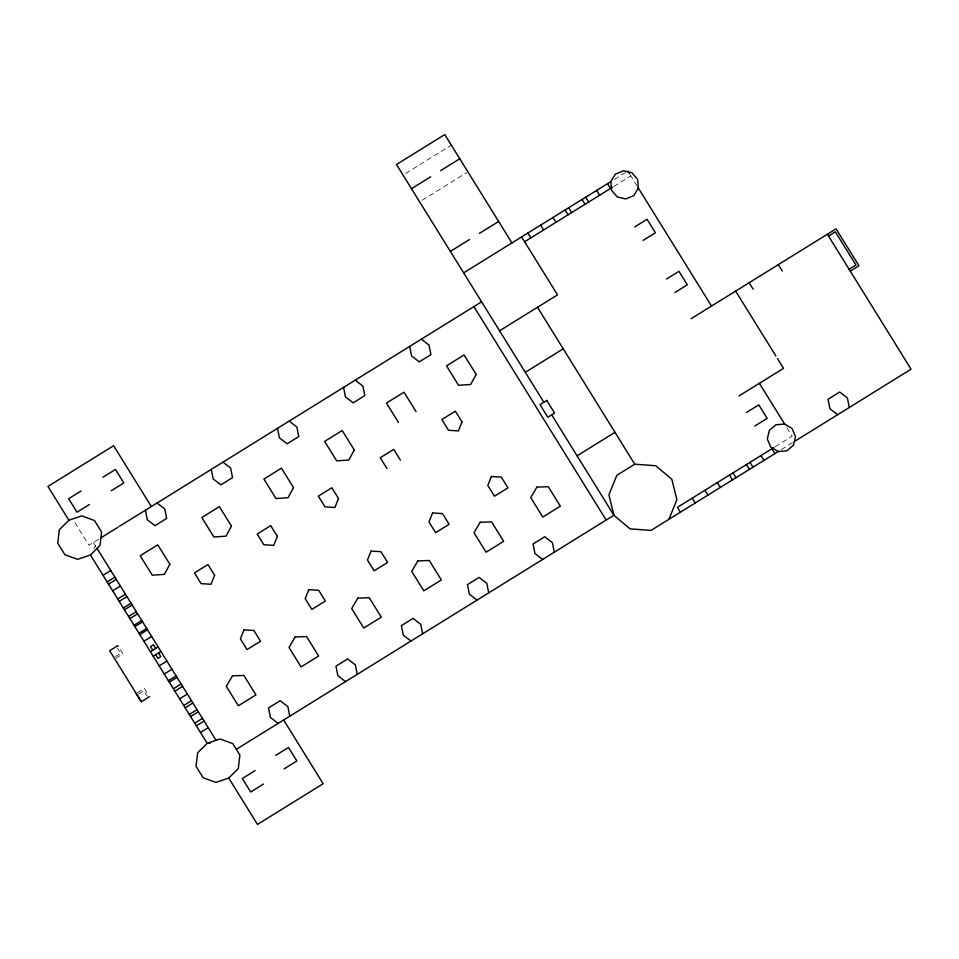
<?xml version="1.0" encoding="UTF-8"?>
<svg xmlns="http://www.w3.org/2000/svg" width="959" height="959" viewBox="0 0 959 959"><rect width="100%" height="100%" fill="white"/><g stroke="black" fill="none" stroke-linecap="round" stroke-linejoin="round"><path stroke-width="0.72" stroke-dasharray="4.79 3.6" d="M94.042 548.464L95.48 545.851M137.365 692.818L144.365 688.406L148.777 695.407M138.552 694.088L143.838 690.756L147.171 696.042M405.585 173.519L451.329 145.157M422.176 200.263L466.649 172.692M614.479 179.357L625.4 172.584M613.844 186.442L630.818 175.917M98.813 539.126L88.923 545.251L74.179 521.48M115.296 656.543L120.606 653.247L117.322 647.936M115.919 658.162L122.956 653.798L117.873 645.587M775.196 446.726L792.17 436.213L786.895 427.69M781.309 449.627L792.649 442.602M630.087 174.73L638.358 188.084M93.395 542.482L97.063 548.392"/><path stroke-width="1.44" d="M668.914 519.298L676.874 499.795L671.851 479.332L655.764 465.738L634.75 464.192L616.853 475.292L608.893 494.796L613.916 515.247L630.003 528.853L651.005 530.399L778.792 451.186M610.847 181.611L615.378 174.142L623.434 170.762L631.933 172.764L637.639 179.381L638.358 188.084L633.827 195.552L625.771 198.933L617.272 196.931L611.566 190.314L610.847 181.611L463.653 272.859M68.904 520.234L59.326 529.788L57.768 543.238L64.9 554.734L77.631 559.313L90.458 554.997L100.024 545.431L101.582 531.993L94.45 520.497L81.719 515.906L68.904 520.234L47.95 486.429L113.618 445.719L151.33 506.556M228.733 778.073L238.312 768.519L239.87 755.069L232.737 743.573L220.007 738.993L207.192 743.309L197.614 752.875L196.056 766.313L203.188 777.809L215.919 782.4L228.733 778.073L257.48 824.428L323.147 783.719L283.636 719.981M136.202 693.549L141.345 701.724L149.52 696.582M411.483 188.695L430.663 176.804M440.589 170.654L459.769 158.762M450.358 251.402L469.538 239.51M479.464 233.361L498.644 221.469M102.925 477.234L115.488 469.454L123.843 482.94L111.28 490.72M81.024 491.032L68.628 498.716L76.984 512.202L89.379 504.518M524.585 241.764L612.597 187.209M100.599 538.011L117.873 527.306M119.132 526.515L481.61 301.821M634.654 226.971L647.037 219.287L655.405 232.773L643.01 240.457M103.033 575.292L110.764 570.497M499.567 330.795L557.515 294.881L521.6 236.933M107.168 581.945L114.888 577.162M108.535 584.163L116.255 579.38M112.659 590.816L120.39 586.033M117.729 598.991L125.449 594.208M119.216 601.389L126.936 596.594M123.339 608.042L131.071 603.259M124.43 609.816L132.162 605.021M666.541 279.021L678.924 271.349L687.291 284.835L674.908 292.519M128.566 616.469L136.286 611.686M525.316 372.32L563.233 348.812M129.885 618.603L137.605 613.82M134.008 625.256L141.74 620.473M134.847 626.611L142.579 621.828M117.873 645.587L109.662 650.681L141.297 701.712M138.971 633.276L146.703 628.481M139.786 634.582L147.506 629.787M143.91 641.235L151.642 636.44M150.407 651.7L158.127 646.917M691.067 318.724L836.068 228.841L858.94 265.727L850.249 271.109M828.528 236.07L835.373 231.826L855.943 265.02L849.099 269.263M153.224 656.256L160.956 651.473M159.17 665.858L166.902 661.063M164.241 674.033L171.973 669.25M168.376 680.698L176.096 675.903M169.287 682.161L177.007 677.366M173.411 688.814L181.131 684.031M174.898 691.211L182.618 686.428M179.621 698.835L187.341 694.04M577.078 455.825L614.995 432.317M183.744 705.488L191.464 700.705M185.171 707.79L192.891 703.007M189.295 714.443L197.027 709.66M190.601 716.553L198.321 711.758M194.725 723.206L202.457 718.423M196.355 725.843L204.087 721.048M738.957 395.983L783.527 368.352L777.473 358.582M200.491 732.496L208.211 727.713M746.414 412.55L758.797 404.878L767.152 418.364L754.769 426.036M236.31 749.327L613.916 515.247L551.677 414.851M275.689 755.404L288.491 747.481L296.846 760.966L284.056 768.902M773.949 447.505L677.438 507.323L680.434 512.154M255.142 770.556L242.339 778.492L250.707 791.978L263.497 784.042M795.167 441.032L911.05 369.203L827.377 234.224M784.63 424.034L775.927 424.777L769.31 430.483L767.32 438.994L770.712 447.038L778.181 451.557L786.883 450.826L793.501 445.12L795.49 436.609L792.098 428.565L784.63 424.034L759.384 383.324M210.165 743.189L207.192 743.309L90.458 554.997M837.627 414.708L829.943 408.786L828.049 399.268L839.712 392.027L847.396 397.961L849.29 407.479M421.337 339.186L429.021 345.12L430.915 354.638L419.251 361.867L411.567 355.945L409.673 346.427M355.25 380.16L362.934 386.093L364.828 395.611L353.152 402.84L345.468 396.918L343.574 387.388M542.65 559.433L534.954 553.499L533.06 543.981L544.736 536.74L552.42 542.674L554.314 552.192M289.198 421.097L296.882 427.031L298.776 436.549L287.113 443.789L279.417 437.855L277.535 428.337M477.043 600.094L469.359 594.16L467.465 584.642L479.128 577.414L486.812 583.336L488.706 592.866M222.956 462.166L230.639 468.1L232.534 477.618L220.858 484.846L213.174 478.925L211.28 469.395M410.955 641.056L403.271 635.134L401.377 625.604L413.053 618.375L420.737 624.309L422.631 633.827M157.072 503.007L164.756 508.929L166.65 518.459L154.986 525.688L147.302 519.754L145.408 510.236M345.552 681.597L337.868 675.675L335.974 666.145L347.637 658.917L355.321 664.851L357.216 674.369M278.11 723.41L270.426 717.476L268.532 707.958L280.196 700.729L287.892 706.651L289.774 716.181M778.3 264.648L782.28 271.061M749.135 282.725L753.115 289.138M735.637 291.092L775.903 356.041M627.821 171.086L629.392 173.615M638.035 187.544L711.494 306.065M607.527 183.672L610.523 188.491M771.875 448.788L774.872 453.619M596.618 190.433L599.615 195.264M760.966 455.549L763.951 460.38M585.709 197.194L588.694 202.025M750.046 462.322L753.043 467.141M582.029 199.472L585.026 204.303M746.378 464.588L749.375 469.419M568.627 207.779L571.624 212.61M732.976 472.907L735.973 477.726M565.151 209.937L568.148 214.768M729.499 475.065L732.484 479.884M552.971 217.489L555.956 222.32M717.308 482.617L720.305 487.436M540.624 225.137L543.609 229.968M704.961 490.265L707.958 495.096M527.87 233.049L530.866 237.868M692.218 498.165L695.215 502.995M511.938 242.927L444.772 134.572L396.487 164.504L543.849 402.229M537.496 307.288L634.75 464.192M473.89 306.616L606.184 520.042M416.086 411.651L404.027 392.195L386.453 403.08L398.524 422.535M400.406 460.116L393.741 449.375L380.243 457.731L386.909 468.483M97.063 548.392L216.039 740.336M155.718 648.404L153.464 644.784L150.575 646.582L152.817 650.202M158.535 652.971L160.788 656.591L157.887 658.389L155.646 654.769M214.612 575.292L211.016 584.259L201.126 583.647L194.461 572.907L207.947 564.539L214.612 575.292M277.355 536.393L273.771 545.359L263.869 544.76L257.204 534.007L270.69 525.652L277.355 536.393M243.982 629.871L240.385 638.838L247.05 649.591L260.536 641.223L253.871 630.483L243.982 629.871M338.491 498.5L334.907 507.467L325.005 506.855L318.34 496.115L331.838 487.747L338.491 498.5M308.786 589.701L305.19 598.668L311.855 609.421L325.341 601.053L318.688 590.3L308.786 589.701M371.061 551.101L367.465 560.068L374.13 570.809L387.616 562.453L380.963 551.701L371.061 551.101M461.998 421.936L458.402 430.903L448.512 430.303L441.847 419.551L455.333 411.195L461.998 421.936M432.581 512.969L428.985 521.924L435.65 532.677L449.136 524.309L442.483 513.568L432.581 512.969M491.392 476.503L487.807 485.47L494.472 496.211L507.958 487.855L501.293 477.103L491.392 476.503M169.839 564.3L164.385 574.357L152.265 575.196L140.206 555.729L157.767 544.844L169.839 564.3M231.455 526.107L226 536.165L213.881 536.992L201.822 517.536L219.383 506.652L231.455 526.107M293.514 487.628L288.072 497.685L275.952 498.524L263.893 479.068L281.455 468.172L293.514 487.628M354.267 449.975L348.824 460.02L336.705 460.859L324.645 441.404L342.207 430.507L354.267 449.975M476.155 374.418L470.701 384.475L458.582 385.302L446.522 365.847L464.096 354.962L476.155 374.418M232.438 675.843L226.3 686.32L238.359 705.776L255.933 694.891L243.874 675.436L232.438 675.843M295.144 636.968L289.007 647.457L301.066 666.913L318.628 656.016L306.568 636.56L295.144 636.968M357.827 598.116L351.677 608.593L363.749 628.049L381.31 617.164L369.251 597.709L357.827 598.116M417.86 560.895L411.723 571.372L423.782 590.84L441.356 579.943L429.296 560.488L417.86 560.895M480.171 522.271L474.022 532.76L486.093 552.216L503.655 541.32L491.595 521.864L480.171 522.271M536.884 487.124L530.735 497.601L542.806 517.057L560.368 506.172L548.308 486.716L536.884 487.124M546.75 400.43L539.989 404.626L547.805 417.249L554.566 413.053L546.75 400.43"/></g></svg>
